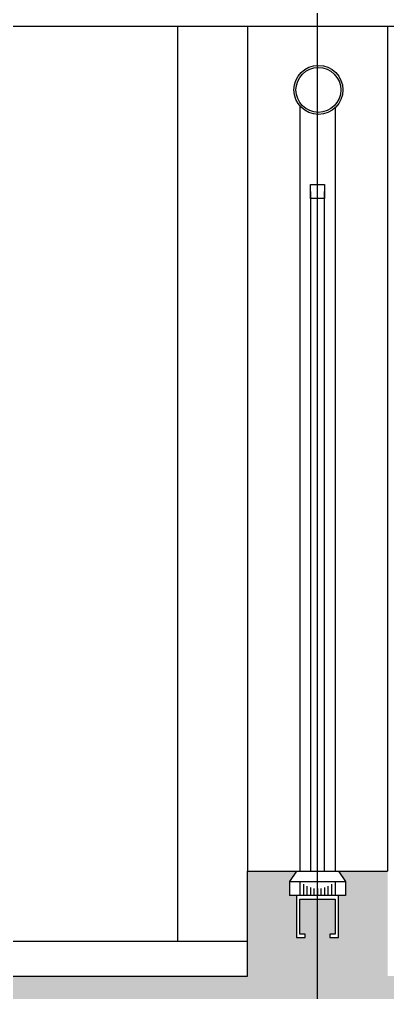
# Model space of a CAD drawing. Extents: x 718358 to 1668613, y -348838 to -159582.
# Drawn here: x 856903 to 857429, y -235113 to -233724 of the extents above; entities that cross this region are included whole.
import ezdxf

# ---------------------------------------------------------------- set-up
doc = ezdxf.new("R2010")
doc.units = 0
doc.header["$LTSCALE"] = 1000
doc.linetypes.add('DOTE', pattern=[2.42, 2, -0.2, 0.02, -0.2])
for name, color, linetype in [('建-可见线', 7, 'Continuous'), ('建-墙体', 2, 'Continuous'), ('建-影线', 8, 'Continuous'), ('建-楼梯-护栏', 163, 'Continuous'), ('建-符号', 3, 'Continuous'), ('建-轴网', 14, 'DOTE'), ('建-阳台', 5, 'Continuous')]:
    doc.layers.add(name, color=color, linetype=linetype)

# ---------------------------------------------------------------- blocks, each defined once
blk = doc.blocks.new('dfd')
at = {"layer": '建-楼梯-护栏'}
for p, q in [((453696.4, 69668), (453696.4, 68576)), ((453746.4, 69665.2), (453746.4, 68576)), ((453711.4, 69546), (453711.4, 68576)), ((453731.4, 68576), (453731.4, 69546)), ((453691.4, 68576), (453681.4, 68561)), ((453691.4, 68576), (453751.4, 68576)), ((453751.4, 68576), (453761.4, 68561)), ((453681.4, 68561), (453681.4, 68541)), ((453681.4, 68561), (453761.4, 68561)), ((453696.4, 68561), (453696.4, 68541)), ((453746.4, 68561), (453746.4, 68541)), ((453761.4, 68561), (453761.4, 68541)), ((453696.4, 68556), (453696.4, 68551)), ((453696.4, 68546), (453696.4, 68541)), ((453701.4, 68557.2), (453701.4, 68541)), ((453706.4, 68554.3), (453706.4, 68541)), ((453711.4, 68552.4), (453711.4, 68541)), ((453716.4, 68551.3), (453716.4, 68541)), ((453721.4, 68550.9), (453721.4, 68541)), ((453726.4, 68551.3), (453726.4, 68541)), ((453731.4, 68552.4), (453731.4, 68541)), ((453736.4, 68554.3), (453736.4, 68541)), ((453741.4, 68557.2), (453741.4, 68541)), ((453746.4, 68556), (453746.4, 68551)), ((453746.4, 68546), (453746.4, 68541)), ((453761.4, 68541), (453681.4, 68541))]:
    blk.add_line(p, q, dxfattribs=at)
for points in [[(453711.4, 69556), (453731.4, 69556), (453731.4, 69536), (453711.4, 69536)], [(453738.9, 68481), (453751.4, 68481), (453751.4, 68541), (453691.4, 68541), (453691.4, 68481), (453703.9, 68481), (453703.9, 68486), (453696.4, 68486), (453696.4, 68536), (453746.4, 68536), (453746.4, 68486), (453738.9, 68486)]]:
    blk.add_lwpolyline(points, close=True, dxfattribs=at)
for radius in [35, 32]:
    blk.add_circle((453722.7, 69691), radius, dxfattribs=at)

msp = doc.modelspace()

# ---------------------------------------------------------------- hatches: boundary and pattern name
at = {"layer": '建-影线'}
h = msp.add_hatch(dxfattribs=at)
h.set_pattern_fill('钢筋混凝土', color=256, scale=50, style=0)
h.set_pattern_definition([(45, (0, 0), (-88.388348, 88.388348), []), (50, (0, 0), (358.63009, -31.37607), [37.5, -412.5]), (355, (0, 0), (-69.37567, 376.09607), [30, -330]), (100.4514, (29.9, -2.6), (289.25469, 344.71977), [31.8701, -350.57106]), (46.1842, (0, 100), (533.62052, -82.7595), [56.25, -618.75]), (96.6356, (44.47, 93.1), (467.33135, 487.05894), [47.80514, -525.8565]), (351.1842, (0, 100), (467.33097, 487.0593), [45, -495]), (21, (50, 75), (298.45353, -201.30945), [37.5, -412.5]), (326, (50, 75), (121.65767, 362.57502), [30, -330]), (71.4514, (74.87, 58.22), (420.11131, 161.26525), [31.8701, -350.57106]), (37.5, (0, 0), (6.079928, 166.446927), [0, -326, 0, -335, 0, -331.25]), (7.5, (0, 0), (131.53477, 197.205856), [0, -191, 0, -318.5, 0, -126.25]), (327.5, (-111.5, 0), (266.911218, -11.277436), [0, -125, 0, -390, 0, -517.5]), (317.5, (-161.5, 0), (291.593085, 50.05249), [0, -162.5, 0, -259, 0, -367.5])])
h.paths.add_polyline_path([(857428.6, -243790), (857128.6, -243790), (857128.6, -243940), (857428.6, -243940)])
h.paths.add_polyline_path([(848228.6, -240690), (846050.5, -240690), (846050.5, -240790), (846328.6, -240790), (846328.6, -243940), (846628.6, -243940), (846628.6, -240790), (847928.6, -240790), (847928.6, -246090), (846050.5, -246090), (846050.5, -246190), (846328.6, -246190), (846328.6, -246790), (846628.6, -246790), (846628.6, -246190), (847928.6, -246190), (847928.6, -250240), (846050.5, -250240), (846050.5, -250440), (850328.6, -250440), (850328.6, -251340), (855228.6, -251340), (855228.6, -251153.8), (854928.6, -251121.5), (854928.6, -251140), (852828.6, -251140), (852828.6, -240690), (852628.6, -240690), (852628.6, -251140), (850528.6, -251140), (850528.6, -240690), (850328.6, -240690), (850328.6, -248040), (848228.6, -248040)])
h.paths.add_polyline_path([(848228.6, -248140), (850328.6, -248140), (850328.6, -250240), (848228.6, -250240)], flags=16)
h.paths.add_polyline_path([(848623.3, -250090), (848923.3, -250090), (848773.3, -250240)], flags=0)
h.paths.add_polyline_path([(857428.6, -237790), (857128.6, -237790), (857128.6, -237940), (857428.6, -237940)])
h.paths.add_polyline_path([(855228.6, -238290), (854928.6, -238290), (854928.6, -238440), (855228.6, -238440)])
h.paths.add_polyline_path([(855228.6, -243690), (854928.6, -243690), (854928.6, -243840), (855228.6, -243840)], flags=17)
h.paths.add_polyline_path([(855228.6, -235190), (857128.6, -235190), (857128.6, -236090), (857428.6, -236090), (857428.6, -235190), (857677.3, -235190), (857677.3, -235090), (857428.6, -235090), (857428.6, -234940), (857358.6, -234940), (857368.6, -234955), (857368.6, -234975), (857358.6, -234975), (857358.6, -235035), (857346.1, -235035), (857346.1, -235030), (857353.6, -235030), (857353.6, -234980), (857303.6, -234980), (857303.6, -235030), (857311.1, -235030), (857311.1, -235035), (857298.6, -235035), (857298.6, -234975), (857288.6, -234975), (857288.6, -234955), (857298.6, -234940), (857228.6, -234940), (857228.6, -235090), (854928.6, -235090), (854928.6, -236090), (855228.6, -236090)])
h.paths.add_polyline_path([(846628.6, -235190), (847928.6, -235190), (847928.6, -240690), (848228.6, -240690), (848228.6, -233734.5), (847928.6, -233734.5), (847928.6, -235090), (846528.6, -235090), (846528.6, -234940), (846328.6, -234940), (846328.6, -235040), (846050.5, -235040), (846050.5, -235140), (846328.6, -235140), (846328.6, -236090), (846628.6, -236090)])
h.paths.add_polyline_path([(850528.6, -233734.5), (850328.6, -233734.5), (850328.6, -240690), (850528.6, -240690)])
h.paths.add_polyline_path([(852828.6, -233734.5), (852628.6, -233734.5), (852628.6, -240690), (852828.6, -240690)])
h.paths.add_polyline_path([(848673.3, -250007.7), (849376.1, -250007.7), (849376.1, -249771.4), (848673.3, -249771.4)], flags=8)
h.paths.add_polyline_path([(857128.6, -242940), (857428.6, -242940), (857428.6, -242040), (857677.3, -242040), (857677.3, -241940), (857428.6, -241940), (857428.6, -240790), (857677.3, -240790), (857677.3, -240690), (854928.6, -240690), (854928.6, -243690), (855228.6, -243690), (855228.6, -240790), (857128.6, -240790)])
h.paths.add_polyline_path([(848228.6, -248140), (850328.6, -248140), (850328.6, -248040), (848228.6, -248040)], flags=16)

# ---------------------------------------------------------------- linework, layer by layer
at = {"layer": '建-可见线'}
for p, q in [((857128.6, -233734.5), (857128.6, -235040)), ((857228.6, -233734.5), (857228.6, -234940)), ((857428.6, -233734.5), (857428.6, -234940)), ((854928.6, -235040), (857228.6, -235040))]:
    msp.add_line(p, q, dxfattribs=at)
at = {"layer": '建-墙体'}
for p, q in [((857228.6, -235090), (857228.6, -234940)), ((857228.6, -234940), (857428.6, -234940)), ((854928.6, -235090), (857228.6, -235090))]:
    msp.add_line(p, q, dxfattribs=at)
at = {"layer": '建-符号'}
msp.add_lwpolyline([(857879.4, -233734.5), (851932.6, -233734.5), (851894.4, -233839.5), (851857.4, -233629.5), (851820.1, -233734.5), (845873.3, -233734.5)], dxfattribs=at)
at = {"layer": '建-轴网'}
msp.add_line((857328.6, -252291), (857328.6, -223392.4), dxfattribs=at)

# ---------------------------------------------------------------- block references
at = {"layer": '建-阳台'}
msp.add_blockref('dfd', (403607.2, -303516), dxfattribs=at)

doc.saveas('drawing.dxf')
